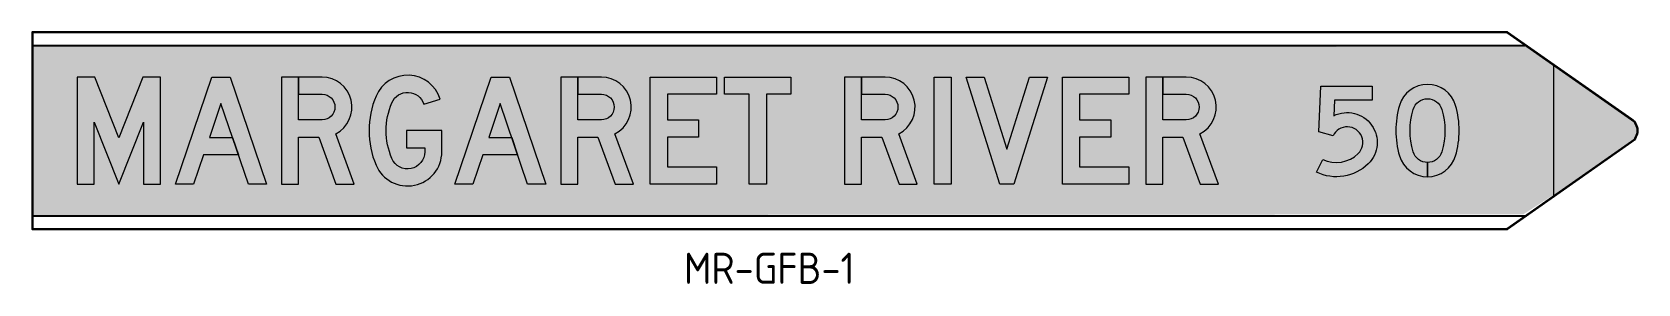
# Model space of a CAD drawing. Header units: millimetres. Extents: x 1124 to 1304, y 2148 to 2176.
import ezdxf

# ---------------------------------------------------------------- set-up
doc = ezdxf.new("R2010")
doc.units = ezdxf.units.MM
for name, color, linetype in [('CNSTRN', 2, 'Continuous'), ('DIM', 1, 'Continuous'), ('L18', 4, 'Continuous'), ('L25', 1, 'Continuous'), ('L35', 3, 'Continuous'), ('WHITE LAYER', 255, 'Continuous')]:
    doc.layers.add(name, color=color, linetype=linetype)
doc.layers.add('GREEN[MUTCD] LAYER', color=7, linetype='Continuous', lineweight=0, true_color=0x006b54)
doc.layers.add('GSCOLORFILL', color=7, linetype='Continuous', lineweight=0)
doc.styles.add('T35', font='isocp2.shx', dxfattribs={"height": 3.5})

# ---------------------------------------------------------------- blocks, each defined once
blk = doc.blocks.new('*U8')
at = {"layer": 'GSCOLORFILL', "linetype": 'Continuous'}
blk.add_hatch(color=0, dxfattribs=at).paths.add_polyline_path([(124, 0), (156, 0), (156, 200), (122.9, 200), (78, 86.8), (33.1, 200), (0, 200), (0, 0), (32, 0), (32, 116), (78, 0), (124, 116)])
at = {"layer": 'GSCOLORFILL', "color": 0}
blk.add_lwpolyline([(156, 0), (156, 200), (122.9, 200), (78, 86.8), (33.1, 200), (0, 200), (0, 0), (32, 0), (32, 116), (78, 0), (124, 116), (124, 0)], close=True, dxfattribs=at)
blk = doc.blocks.new('*U9')
at = {"layer": 'GSCOLORFILL', "linetype": 'Continuous'}
blk.add_hatch(color=0, dxfattribs=at).paths.add_polyline_path([(0, 0), (68, 200), (102, 200), (170, 0), (136.2, 0), (85, 150.6), (63.4, 87), (106.6, 87), (117.5, 55), (52.5, 55), (33.8, 0)])
at = {"layer": 'GSCOLORFILL', "color": 0}
blk.add_lwpolyline([(0, 0), (68, 200), (102, 200), (170, 0), (136.2, 0), (85, 150.6), (63.4, 87), (106.6, 87), (117.5, 55), (52.5, 55), (33.8, 0)], close=True, dxfattribs=at)
blk = doc.blocks.new('*U10')
at = {"layer": 'GSCOLORFILL'}
h = blk.add_hatch(color=0, dxfattribs=at)
edge = h.paths.add_edge_path()
edge.add_line((32, 200), (32, 168))
edge.add_line((32, 168), (76, 168))
edge.add_arc((76, 144), 24, -90, 90, ccw=False)
edge.add_line((76, 120), (32, 120))
edge.add_line((32, 120), (32, 200))
edge.add_line((32, 200), (0, 200))
edge.add_line((0, 200), (0, 0))
edge.add_line((0, 0), (32, 0))
edge.add_line((32, 0), (32, 88))
edge.add_line((32, 88), (69.6, 88))
edge.add_line((69.6, 88), (101.9, 0))
edge.add_line((101.9, 0), (136, 0))
edge.add_line((136, 0), (101.4, 94.1))
edge.add_arc((76, 144), 56, 297.0278, 450)
edge.add_line((76, 200), (32, 200))
at = {"layer": 'GSCOLORFILL', "color": 0}
blk.add_lwpolyline([(32, 200), (32, 168), (76, 168, -1), (76, 120), (32, 120), (32, 200), (0, 200), (0, 0), (32, 0), (32, 88), (69.6, 88), (101.9, 0), (136, 0), (101.4, 94.1, 0.78814), (76, 200)], format="xyb", close=True, dxfattribs=at)
blk = doc.blocks.new('*U11')
at = {"layer": 'GSCOLORFILL', "linetype": 'Continuous'}
blk.add_hatch(color=0, dxfattribs=at).paths.add_polyline_path([(102.5, 149.2), (133, 159, 0.696067), (13, 164.4, 0.202532), (13, 35.6, 0.817772), (136, 60.5), (136, 100), (70, 100), (70, 68), (104, 68), (104, 60.5, -0.817772), (42.5, 48, -0.202532), (42.5, 152, -0.696067)])
at = {"layer": 'GSCOLORFILL', "color": 0}
blk.add_lwpolyline([(70, 100), (70, 68), (104, 68), (104, 60.5, -0.817772), (42.5, 48, -0.202532), (42.5, 152, -0.696067), (102.5, 149.2), (133, 159, 0.696067), (13, 164.4, 0.202532), (13, 35.6, 0.817772), (136, 60.5), (136, 100)], format="xyb", close=True, dxfattribs=at)
blk = doc.blocks.new('*U12')
at = {"layer": 'GSCOLORFILL', "linetype": 'Continuous'}
blk.add_hatch(color=0, dxfattribs=at).paths.add_polyline_path([(0, 0), (68, 200), (102, 200), (170, 0), (136.2, 0), (85, 150.6), (63.4, 87), (106.6, 87), (117.5, 55), (52.5, 55), (33.8, 0)])
at = {"layer": 'GSCOLORFILL', "color": 0}
blk.add_lwpolyline([(0, 0), (68, 200), (102, 200), (170, 0), (136.2, 0), (85, 150.6), (63.4, 87), (106.6, 87), (117.5, 55), (52.5, 55), (33.8, 0)], close=True, dxfattribs=at)
blk = doc.blocks.new('*U13')
at = {"layer": 'GSCOLORFILL'}
h = blk.add_hatch(color=0, dxfattribs=at)
edge = h.paths.add_edge_path()
edge.add_line((32, 200), (32, 168))
edge.add_line((32, 168), (76, 168))
edge.add_arc((76, 144), 24, -90, 90, ccw=False)
edge.add_line((76, 120), (32, 120))
edge.add_line((32, 120), (32, 200))
edge.add_line((32, 200), (0, 200))
edge.add_line((0, 200), (0, 0))
edge.add_line((0, 0), (32, 0))
edge.add_line((32, 0), (32, 88))
edge.add_line((32, 88), (69.6, 88))
edge.add_line((69.6, 88), (101.9, 0))
edge.add_line((101.9, 0), (136, 0))
edge.add_line((136, 0), (101.4, 94.1))
edge.add_arc((76, 144), 56, 297.0278, 450)
edge.add_line((76, 200), (32, 200))
at = {"layer": 'GSCOLORFILL', "color": 0}
blk.add_lwpolyline([(32, 200), (32, 168), (76, 168, -1), (76, 120), (32, 120), (32, 200), (0, 200), (0, 0), (32, 0), (32, 88), (69.6, 88), (101.9, 0), (136, 0), (101.4, 94.1, 0.78814), (76, 200)], format="xyb", close=True, dxfattribs=at)
blk = doc.blocks.new('*U14')
at = {"layer": 'GSCOLORFILL', "linetype": 'Continuous'}
blk.add_hatch(color=0, dxfattribs=at).paths.add_polyline_path([(124, 168), (32, 168), (32, 120), (90.2, 120), (90.2, 88), (32, 88), (32, 32), (124, 32), (124, 0), (0, 0), (0, 200), (124, 200)])
at = {"layer": 'GSCOLORFILL', "color": 0}
blk.add_lwpolyline([(124, 168), (32, 168), (32, 120), (90.2, 120), (90.2, 88), (32, 88), (32, 32), (124, 32), (124, 0), (0, 0), (0, 200), (124, 200)], close=True, dxfattribs=at)
blk = doc.blocks.new('*U15')
at = {"layer": 'GSCOLORFILL', "linetype": 'Continuous'}
blk.add_hatch(color=0, dxfattribs=at).paths.add_polyline_path([(124, 200), (124, 168), (78, 168), (78, 0), (46, 0), (46, 168), (0, 168), (0, 200)])
at = {"layer": 'GSCOLORFILL', "color": 0}
blk.add_lwpolyline([(124, 200), (124, 168), (78, 168), (78, 0), (46, 0), (46, 168), (0, 168), (0, 200)], close=True, dxfattribs=at)
blk = doc.blocks.new('*U7')
at = {"layer": 'CNSTRN', "color": 7, "yscale": 0.6}
for name, p, xscale, zscale in [('*U8', (0, 0), 0.6, 0.6), ('*U9', (110.3, 0), 0.6, 0.6), ('*U10', (229.1, 0), 0.5999999977884272, 0.5999999977884272), ('*U11', (327.4, 0), 0.6, 0.6), ('*U12', (423.5, 0), 0.6, 0.6), ('*U13', (542.3, 0), 0.5999999977884272, 0.5999999977884272), ('*U14', (642.8, 0), 0.6, 0.6), ('*U15', (726.2, 0), 0.6, 0.6)]:
    blk.add_blockref(name, p, dxfattribs=dict(at, xscale=xscale, zscale=zscale))
blk = doc.blocks.new('*U17')
at = {"layer": 'GSCOLORFILL'}
h = blk.add_hatch(color=0, dxfattribs=at)
edge = h.paths.add_edge_path()
edge.add_line((32, 200), (32, 168))
edge.add_line((32, 168), (76, 168))
edge.add_arc((76, 144), 24, -90, 90, ccw=False)
edge.add_line((76, 120), (32, 120))
edge.add_line((32, 120), (32, 200))
edge.add_line((32, 200), (0, 200))
edge.add_line((0, 200), (0, 0))
edge.add_line((0, 0), (32, 0))
edge.add_line((32, 0), (32, 88))
edge.add_line((32, 88), (69.6, 88))
edge.add_line((69.6, 88), (101.9, 0))
edge.add_line((101.9, 0), (136, 0))
edge.add_line((136, 0), (101.4, 94.1))
edge.add_arc((76, 144), 56, 297.0278, 450)
edge.add_line((76, 200), (32, 200))
at = {"layer": 'GSCOLORFILL', "color": 0}
blk.add_lwpolyline([(32, 200), (32, 168), (76, 168, -1), (76, 120), (32, 120), (32, 200), (0, 200), (0, 0), (32, 0), (32, 88), (69.6, 88), (101.9, 0), (136, 0), (101.4, 94.1, 0.78814), (76, 200)], format="xyb", close=True, dxfattribs=at)
blk = doc.blocks.new('*U18')
at = {"layer": 'GSCOLORFILL', "linetype": 'Continuous'}
blk.add_hatch(color=0, dxfattribs=at).paths.add_polyline_path([(0, 200), (32, 200), (32, 0), (0, 0)])
at = {"layer": 'GSCOLORFILL', "color": 0}
blk.add_lwpolyline([(0, 200), (32, 200), (32, 0), (0, 0)], close=True, dxfattribs=at)
blk = doc.blocks.new('*U19')
at = {"layer": 'GSCOLORFILL', "linetype": 'Continuous'}
blk.add_hatch(color=0, dxfattribs=at).paths.add_polyline_path([(33.6, 200), (76, 65.2), (118.4, 200), (152, 200), (89, 0), (63, 0), (0, 200)])
at = {"layer": 'GSCOLORFILL', "color": 0}
blk.add_lwpolyline([(33.6, 200), (76, 65.2), (118.4, 200), (152, 200), (89, 0), (63, 0), (0, 200)], close=True, dxfattribs=at)
blk = doc.blocks.new('*U20')
at = {"layer": 'GSCOLORFILL', "linetype": 'Continuous'}
blk.add_hatch(color=0, dxfattribs=at).paths.add_polyline_path([(124, 168), (32, 168), (32, 120), (90.2, 120), (90.2, 88), (32, 88), (32, 32), (124, 32), (124, 0), (0, 0), (0, 200), (124, 200)])
at = {"layer": 'GSCOLORFILL', "color": 0}
blk.add_lwpolyline([(124, 168), (32, 168), (32, 120), (90.2, 120), (90.2, 88), (32, 88), (32, 32), (124, 32), (124, 0), (0, 0), (0, 200), (124, 200)], close=True, dxfattribs=at)
blk = doc.blocks.new('*U21')
at = {"layer": 'GSCOLORFILL'}
h = blk.add_hatch(color=0, dxfattribs=at)
edge = h.paths.add_edge_path()
edge.add_line((32, 200), (32, 168))
edge.add_line((32, 168), (76, 168))
edge.add_arc((76, 144), 24, -90, 90, ccw=False)
edge.add_line((76, 120), (32, 120))
edge.add_line((32, 120), (32, 200))
edge.add_line((32, 200), (0, 200))
edge.add_line((0, 200), (0, 0))
edge.add_line((0, 0), (32, 0))
edge.add_line((32, 0), (32, 88))
edge.add_line((32, 88), (69.6, 88))
edge.add_line((69.6, 88), (101.9, 0))
edge.add_line((101.9, 0), (136, 0))
edge.add_line((136, 0), (101.4, 94.1))
edge.add_arc((76, 144), 56, 297.0278, 450)
edge.add_line((76, 200), (32, 200))
at = {"layer": 'GSCOLORFILL', "color": 0}
blk.add_lwpolyline([(32, 200), (32, 168), (76, 168, -1), (76, 120), (32, 120), (32, 200), (0, 200), (0, 0), (32, 0), (32, 88), (69.6, 88), (101.9, 0), (136, 0), (101.4, 94.1, 0.78814), (76, 200)], format="xyb", close=True, dxfattribs=at)
blk = doc.blocks.new('*U16')
at = {"layer": 'CNSTRN', "color": 7, "yscale": 0.6}
for name, p, xscale, zscale in [('*U17', (0, 0), 0.5999999977884272, 0.5999999977884272), ('*U18', (100.6, 0), 0.6, 0.6), ('*U19', (136.5, 0), 0.6, 0.6), ('*U20', (244.5, 0), 0.6, 0.6), ('*U21', (337.8, 0), 0.5999999977884272, 0.5999999977884272)]:
    blk.add_blockref(name, p, dxfattribs=dict(at, xscale=xscale, zscale=zscale))
blk = doc.blocks.new('*U6')
at = {"layer": 'CNSTRN'}
for name, p in [('*U7', (0, 0)), ('*U16', (860.6, 0))]:
    blk.add_blockref(name, p, dxfattribs=at)
blk = doc.blocks.new('*U4')
at = {"layer": 'GSCOLORFILL', "linetype": 'Continuous'}
blk.add_hatch(color=0, dxfattribs=at).paths.add_polyline_path([(125, 168), (125, 200), (10, 200), (5, 97), (37.1, 88, -1.203548), (93.5, 48.5, -0.316666), (14, 35.5), (0, 6.7, 0.316666), (115.9, 25.6, 0.856923), (38.8, 133.3), (40.5, 168)])
at = {"layer": 'GSCOLORFILL', "color": 0}
blk.add_lwpolyline([(14, 35.5, 0.316666), (93.5, 48.5, 1.203548), (37.1, 88), (5, 97), (10, 200), (125, 200), (125, 168), (40.5, 168), (38.8, 133.3, -0.856923), (115.9, 25.6, -0.316666), (0, 6.7)], format="xyb", close=True, dxfattribs=at)
blk = doc.blocks.new('*U5')
at = {"layer": 'GSCOLORFILL', "linetype": 'Continuous'}
blk.add_hatch(color=0, dxfattribs=at).paths.add_polyline_path([(103.2, 147.4, -0.144124), (103.2, 52.6, -0.332561), (71, 28.5), (71, -3.5, 0.332601), (133.9, 43.5, 0.144124), (133.9, 156.5, 0.748062), (8.1, 156.5, 0.144124), (8.1, 43.5, 0.332644), (71, -3.5), (71, 28.5, -0.332644), (38.8, 52.6, -0.144124), (38.8, 147.4, -0.748062)])
at = {"layer": 'GSCOLORFILL', "color": 0}
blk.add_lwpolyline([(71, 28.5, -0.332644), (38.8, 52.6, -0.144124), (38.8, 147.4, -0.748062), (103.2, 147.4, -0.144124), (103.2, 52.6, -0.332561), (71, 28.5), (71, -3.5, 0.332601), (133.9, 43.5, 0.144124), (133.9, 156.5, 0.748062), (8.1, 156.5, 0.144124), (8.1, 43.5, 0.332644), (71, -3.5)], format="xyb", close=True, dxfattribs=at)
blk = doc.blocks.new('*U3')
at = {"layer": 'WHITE LAYER', "color": 7}
for name, p, xscale, yscale, zscale in [('*U4', (0, 0), 0.5000000000000002, 0.5000000000000002, 0.5000000000000002), ('*U5', (89, 0), 0.5, 0.5, 0.5)]:
    blk.add_blockref(name, p, dxfattribs=dict(at, xscale=xscale, yscale=yscale, zscale=zscale))
blk = doc.blocks.new('*U2')
at = {"layer": 'WHITE LAYER'}
blk.add_blockref('*U3', (0, 0), dxfattribs=at)

msp = doc.modelspace()

# ---------------------------------------------------------------- hatches: boundary and pattern name
at = {"layer": 'GSCOLORFILL', "true_color": 0x006b54, "transparency": 33554687}
msp.add_hatch(color=126, dxfattribs=at).paths.add_polyline_path([(1291.45, 2155.4), (1294.83, 2157.59), (1294.83, 2172.1), (1291.77, 2174.17), (1124.25, 2174.29), (1124.25, 2155.29)])
at = {"layer": 'WHITE LAYER'}
h = msp.add_hatch(color=256, dxfattribs=at)
h.dxf.hatch_style = 1
edge = h.paths.add_edge_path()
edge.add_line((1294.83, 2157.41), (1303.33, 2163.37))
edge.add_arc((1302.66, 2164.79), 1.57, 295.5443, 424.4557)
edge.add_line((1303.33, 2166.2), (1294.83, 2172.16))
edge.add_line((1294.83, 2172.16), (1294.83, 2157.41))

# ---------------------------------------------------------------- linework, layer by layer
at = {"layer": 'GREEN[MUTCD] LAYER'}
msp.add_lwpolyline([(1294.83, 2157.41), (1303.33, 2163.37, 0.6422), (1303.33, 2166.2), (1294.83, 2172.16)], format="xyb", close=True, dxfattribs=at)
at = {"layer": 'L18'}
for p, q in [((1124.25, 2174.34), (1291.72, 2174.34)), ((1124.25, 2155.24), (1291.72, 2155.24))]:
    msp.add_line(p, q, dxfattribs=at)
at = {"layer": 'L25', "flags": 128}
msp.add_lwpolyline([(1289.65, 2153.79), (1303.61, 2163.56, 0.520567), (1303.61, 2166.01), (1289.65, 2175.79), (1124.25, 2175.79), (1124.25, 2153.79), (1289.65, 2153.79)], format="xyb", dxfattribs=at)
at = {"layer": 'L35', "flags": 128}
msp.add_lwpolyline([(1289.67, 2153.74), (1303.63, 2163.52, 0.520567), (1303.63, 2166.06), (1289.67, 2175.84), (1124.2, 2175.84), (1124.2, 2153.74)], format="xyb", close=True, dxfattribs=at)

# ---------------------------------------------------------------- block references
at = {"layer": 'CNSTRN', "xscale": 0.1, "yscale": 0.1, "zscale": 0.1}
msp.add_blockref('*U6', (1129.25, 2158.79), dxfattribs=at)
at = {"layer": 'WHITE LAYER', "xscale": 0.1, "yscale": 0.1, "zscale": 0.1}
msp.add_blockref('*U2', (1268.25, 2159.79), dxfattribs=at)

# ---------------------------------------------------------------- texts
at = {"layer": 'DIM', "color": 3, "insert": (1206.88, 2151.1), "char_height": 3.5, "width": 44.2731, "attachment_point": 2, "style": 'T35'}
msp.add_mtext('MR-GFB-1', dxfattribs=at)

doc.saveas('drawing.dxf')
